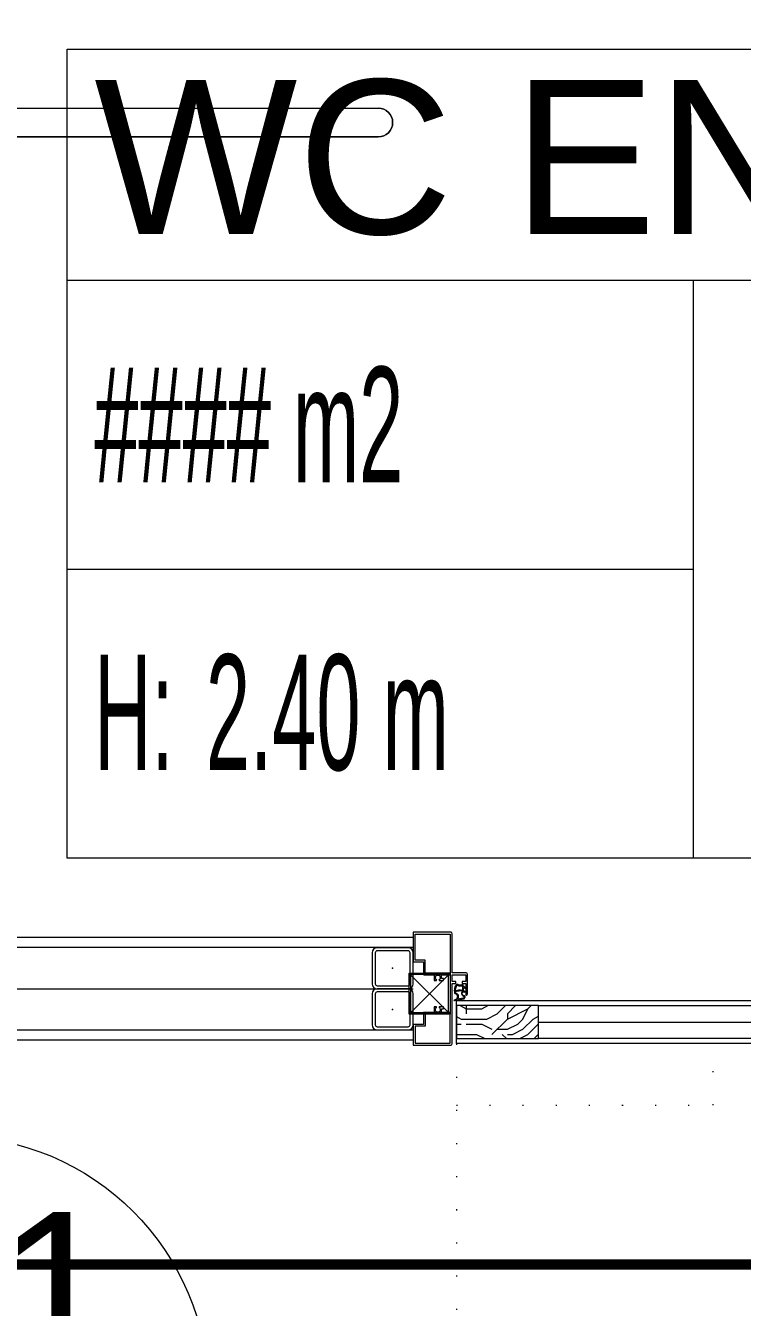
# Model space of a CAD drawing. Extents: x -2365 to 41970, y -230 to 8114.
# Drawn here: x 3291.1 to 3360.9, y 3251.5 to 3376.2 of the extents above; entities that cross this region are included whole.
import ezdxf
from ezdxf.enums import TextEntityAlignment as Align

# ---------------------------------------------------------------- set-up
doc = ezdxf.new("R2010")
doc.units = 0
doc.header["$LTSCALE"] = 25
doc.linetypes.add('DOT2', pattern=[0.125, 0, -0.125])
doc.linetypes.add('HIDDEN2', pattern=[4.7624999999999975, 3.174999999999999, -1.587499999999999])
doc.layers.get('0').update_dxf_attribs({"color": 9, "lineweight": 9})
for name, color, linetype, lineweight in [('05V', 9, 'Continuous', 9), ('06D', 9, 'Continuous', 9), ('09', 9, 'Continuous', 9), ('10', 9, 'Continuous', 9), ('11', 9, 'Continuous', 9), ('12', 9, 'Continuous', 9), ('20', 9, 'DOT2', 9), ('21', 9, 'Continuous', 9), ('21_MAHAL', 9, 'Continuous', 9), ('33', 9, 'BATTING', 9)]:
    doc.layers.add(name, color=color, linetype=linetype, lineweight=lineweight)
doc.styles.add('Arial', font='arial.ttf', dxfattribs={"height": 2.5})
doc.styles.add('MuuM_TEXT-STANDART', font='ARIALN.TTF')
doc.linetypes.add('BATTING', pattern='A,0.0001,-0.1,[134,ltypeshp.shx,S=0.1,R=0,X=-0.1,Y=0],-0.2,[134,ltypeshp.shx,S=0.1,R=180,X=0.1,Y=0],-0.1', length=0.4001000000000001)

# ---------------------------------------------------------------- blocks, each defined once
blk = doc.blocks.new('h t batı pln')
for p, q in [((-52.5, 0), (52.5, 0)), ((-52.5, -2.999999999985448), (-52.5, 0)), ((52.5, -2.999999999985448), (52.5, 0)), ((-52.5, -2.999999999985448), (52.5, -2.999999999985448)), ((-35.75, -11.86336515245784), (-39.74999999994179, -11.86336515245784)), ((-35.75, -11.86336515245784), (-39.74999999994179, -11.86336515245784)), ((-35.75, -11.61336515245784), (-35.75, -19.51336515245202)), ((-35.75, -19.51336515245202), (-35.75, -11.86336515245784)), ((-28.25, -11.11336515245784), (-35.25, -11.11336515245784)), ((-27.75, -11.61336515245784), (-27.75, -28.38663484755671)), ((-27.75, -12.17257725773379), (-25.75, -12.17257725773379)), ((-25.75, -2.999999999985448), (-25.75, -92.99999999998545)), ((-25.75, -27.82742274226621), (-25.75, -12.17257725773379)), ((-22.75, -2.999999999985448), (-22.75, -92.99999999998545)), ((-21.74999999994179, -3.999999999985448), (-21.74999999994179, -92.99999999998545)), ((21.75, -3.999999999985448), (-21.74999999994179, -3.999999999985448)), ((0, -92.99999999998545), (0, -3.999999999985448)), ((21.75, -3.999999999985448), (21.75, -92.99999999998545)), ((22.75000000005821, -2.999999999985448), (22.75000000005821, -92.99999999998545)), ((25.75000000005821, -2.999999999985448), (25.75000000005821, -92.99999999998545)), ((27.75000000005821, -12.17257725771924), (25.75000000005821, -12.17257725771924)), ((27.75000000005821, -11.61336515244329), (27.75000000005821, -28.38663484754216)), ((28.25000000005821, -11.11336515245784), (35.25000000005821, -11.11336515245784)), ((35.75000000005821, -11.61336515244329), (35.75000000005821, -19.51336515245202)), ((35.75000000005821, -19.51336515245202), (35.75000000005821, -11.86336515242874)), ((35.75000000005821, -11.86336515242874), (39.75, -11.86336515242874)), ((35.75000000005821, -11.86336515242874), (39.75000000011642, -11.86336515242874)), ((-35.75, -19.51336515245202), (-35.75, -28.13663484755671)), ((-35.75, -28.38663484755671), (-35.75, -20.48663484754797)), ((-34.5, -19.51336515245202), (-29, -19.51336515245202)), ((-34.5, -20.48663484754797), (-29, -20.48663484754797)), ((34.50000000005821, -19.51336515245202), (29.00000000005821, -19.51336515245202)), ((34.50000000005821, -20.48663484754797), (29.00000000005821, -20.48663484754797)), ((35.75000000005821, -19.51336515245202), (35.75000000005821, -28.13663484754215)), ((35.75000000005821, -28.38663484754216), (35.75000000005821, -20.48663484754797)), ((-35.75, -28.13663484755671), (-39.74999999994179, -28.13663484755671)), ((-35.75, -28.13663484755671), (-39.74999999994179, -28.13663484755671)), ((-28.25, -28.88663484754216), (-35.25, -28.88663484754216)), ((-27.75, -27.82742274226621), (-25.75, -27.82742274226621)), ((27.75000000005821, -27.82742274226621), (25.75000000005821, -27.82742274226621)), ((28.25000000005821, -28.88663484754216), (35.25000000005821, -28.88663484754216)), ((35.75000000005821, -28.13663484754215), (39.75000000011642, -28.13663484754215)), ((35.75000000005821, -28.13663484754215), (39.75000000011642, -28.13663484754215)), ((-25.75, -67.5), (-22.74999999988359, -67.5)), ((25.75000000005821, -67.5), (22.75000000005821, -67.5)), ((25.75000000005821, -92.99999999998545), (-25.75, -92.99999999998545)), ((-14, -92.99999999998545), (-14, -746)), ((14.00000000005821, -92.99999999998545), (14.00000000005821, -746))]:
    blk.add_line(p, q)
blk.add_lwpolyline([(35.75000000005821, -11.61336515244329), (45.37845855567139, -11.65464564939611), (45.37253734230762, -27.64999999999418), (35.75000000005821, -28.38663484754216, -0.4142135623752261), (35.25000000005821, -28.88663484754216), (28.25000000005821, -28.88663484754216, -0.4142135623720295), (27.75000000005821, -28.38663484754216), (27.75000000005821, -27.82742274226621), (25.75000000005821, -27.82742274226621), (25.75000000005821, -92.99999999998545), (14.00000000005821, -92.99999999998545), (14.00000000005821, -746, -0.99999999999974), (-14, -746), (-14, -92.99999999998545), (-25.75, -92.99999999998545), (-25.75, -27.82742274226621), (-27.75, -27.82742274226621), (-27.75, -28.38663484755671, -0.4142135623656362), (-28.25, -28.88663484754216), (-35.25, -28.88663484754216, -0.4142135623645708), (-35.75, -28.38663484755671), (-35.75, -28.13663484755671), (-39.74999999994179, -28.13663484754215, -0.6926907430215681), (-39.75, -11.86336515245784), (-35.75, -11.86336515245784), (-35.75, -11.61336515245784, -0.4142135623688329), (-35.25, -11.11336515245784), (-28.25, -11.11336515245784, -0.4142135623688329), (-27.75, -11.61336515244329), (-27.75, -12.17257725773379), (-25.75, -12.17257725773379), (-25.75, -2.999999999985448), (-52.5, -2.999999999985448), (-52.5, 0), (52.5, 0), (52.5, -2.999999999985448), (25.75000000005821, -2.999999999985448), (25.75000000005821, -12.17257725771924), (27.75000000005821, -12.17257725771924), (27.75000000005821, -11.61336515244329, -0.4142135623752261), (28.25000000005821, -11.11336515245784, 3.768e-12), (35.25000000005821, -11.11336515245784, -0.4142135623688329)], format="xyb", close=True)
for centre, radius, start, end in [((-38.22732107021147, -18.85267914019641), 7.153255282893407, 102.2903118151455, 181.3942437422629), ((-35.25, -11.61336515244329), 0.5, 90, 180), ((-26.56207706138957, -15.31336515244038), 8.980569056545226, 152.1164294485681, 207.8835705514319), ((-36.93792293855222, -15.31336515244038), 8.980569056545226, 332.1164294485682, 27.88357055143193), ((-28.25, -11.61336515244329), 0.5, 0, 90), ((28.25000000005821, -11.61336515244329), 0.5, 90, 180), ((36.93792293872685, -15.31336515244038), 8.980569056545226, 152.1164294485681, 207.8835705514319), ((26.56207706138957, -15.31336515244038), 8.980569056545226, 332.1164294485682, 27.88357055143193), ((35.25000000005821, -11.61336515244329), 0.5, 0, 90), ((38.2273210703861, -18.85267914019641), 7.153255282893407, 358.6057562577371, 77.70968818485447), ((-38.22732107021147, -21.14732085978904), 7.153255282893407, 178.6057562577371, 257.7096881848545), ((-65.3725373422494, -19.51336515245202), 20, 358.6057562577371, 1.394243742262903), ((-65.3725373422494, -20.48663484754797), 20, 358.6057562577371, 1.394243742262903), ((-26.56207706138957, -24.68663484754507), 8.980569056545226, 152.1164294485681, 207.8835705514319), ((-36.93792293855222, -24.68663484754507), 8.980569056545226, 332.1164294485682, 27.88357055143193), ((36.93792293872685, -24.68663484754507), 8.980569056545226, 152.1164294485681, 207.8835705514319), ((26.56207706138957, -24.68663484754507), 8.980569056545226, 332.1164294485682, 27.88357055143193), ((38.2273210703861, -21.14732085978904), 7.153255282893407, 282.2903118151455, 1.394243742262903), ((65.37253734230764, -19.51336515242292), 20, 178.6057562577371, 181.3942437422629), ((65.37253734230764, -20.48663484754797), 20, 178.6057562577371, 181.3942437422629), ((-35.25, -28.38663484755671), 0.5, 180, 270), ((-28.25, -28.38663484755671), 0.5, 270, 0), ((28.25000000005821, -28.38663484754216), 0.5, 180, 270), ((35.25000000005821, -28.38663484754216), 0.5, 270, 0), ((0, -746), 14, 180, 0)]:
    blk.add_arc(centre, radius, start, end)
blk = doc.blocks.new('eng. stndrt wc')
at = {"xscale": 0.1, "yscale": 0.1, "zscale": 0.1}
blk.add_blockref('h t batı pln', (-81.10215989233983, 0), dxfattribs=at)
blk = doc.blocks.new('0_detailbox1')
blk.add_circle((0, 0), 5)
at = {"style": 'Arial'}
blk.add_attdef('DETAYADI', text='', height=3, dxfattribs=at).set_placement((0, 0), align=Align.BOTTOM_CENTER)
blk.add_attdef('PAFTAADI', text='', height=2, dxfattribs=at).set_placement((0, -0.5), align=Align.TOP_CENTER)
blk = doc.blocks.new('Prf-40x40')
for points in [[(1.5, -1.999999999998181), (-1.5, -2.000000000001818, -0.4142135623730951), (-2, -1.500000000001818), (-2, 1.499999999998181, -0.4142135623730951), (-1.5, 1.999999999998181), (1.5, 2.000000000001818, -0.4142135623730951), (2, 1.500000000001818), (2, -1.499999999998181, -0.4142135623730951)], [(1.499999999999545, -1.699999999998908), (-1.5, -1.700000000002546, -0.4142135623738941), (-1.699999999999818, -1.500000000001818), (-1.699999999999818, 1.499999999998181, -0.4142135623738941), (-1.499999999999545, 1.699999999998908), (1.5, 1.700000000002546, -0.4142135623738941), (1.699999999999818, 1.500000000001818), (1.699999999999818, -1.499999999998181, -0.4142135623738941)]]:
    blk.add_lwpolyline(points, format="xyb", close=True)
blk.add_point((0, 0))
blk = doc.blocks.new('p-korkasa_40x40')
at = {"layer": '10'}
for points in [[(-2, -2), (-2, -2, 4.557571570274368), (-2, -2), (2, -2.000000000000454, 6.895317174706505), (2, -2.000000000000454), (2, -2.000000000000454), (2, 2.000000000000454), (-2, 2), (-2, -2)], [(-1.85000000000582, -1.85000000000582), (-1.85000000000582, 1.85000000000582), (1.85000000000582, 1.85000000000582), (1.85000000000582, -1.85000000000582), (-1.85000000000582, -1.85000000000582, -4.556434831823175), (-1.85000000000582, -1.85000000000582)]]:
    blk.add_lwpolyline(points, format="xyb", close=True, dxfattribs=at)
for points in [[(2, -2.000000000000454), (-2, 2)], [(2, 2.000000000000454), (-2, -1.96874570933869)]]:
    blk.add_lwpolyline(points, dxfattribs=at)
blk = doc.blocks.new('p-krt-100lukahsapkapi')
at = {"layer": '09'}
h = blk.add_hatch(dxfattribs=at)
h.set_pattern_fill('LOGEND', color=256, scale=10, style=0)
h.set_pattern_definition([(360, (-13216.03951440484, 12680.98315894968), (9.999999999999996, -10), [3, -7]), (360, (-13216.03951440484, 12680.48315894968), (9.999999999999996, -10), [3, -7]), (360, (-13215.53951440484, 12679.48315894968), (9.999999999999996, -10), [2, -8]), (360, (-13215.03951440484, 12678.48315894968), (9.999999999999996, -10), [1.5, -8.5]), (360, (-13215.03951440484, 12677.48315894968), (9.999999999999996, -10), [1, -9]), (360, (-13217.53951440484, 12676.48315894968), (9.999999999999996, -10), [0.5, -2.5, 0.5, -6.5]), (360, (-13216.03951440484, 12675.98315894968), (9.999999999999996, -10), [0.5, -4, 1.5, -4]), (360, (-13214.03951440484, 12675.48315894968), (9.999999999999996, -10), [0.5, -0.5, 0.5, -8.5]), (360, (-13214.53951440484, 12674.98315894968), (9.999999999999996, -10), [0.5, -9.5]), (360, (-13215.03951440484, 12673.98315894968), (9.999999999999996, -10), [1.5, -8.5]), (360, (-13215.03951440484, 12672.98315894968), (9.999999999999996, -10), [2, -8]), (360, (-13215.53951440484, 12671.98315894968), (9.999999999999996, -10), [2.5, -3, 0.5, -4]), (270, (-13219.53951440484, 12677.98315894968), (-10, -9.999999999999996), [0.5, -1, 2.5, -6]), (270, (-13219.03951440484, 12676.98315894968), (-10, -9.999999999999996), [0.5, -0.5, 1.5, -7.5]), (270, (-13218.53951440484, 12672.98315894968), (-10, -9.999999999999996), [1, -9]), (270, (-13218.03951440484, 12676.98315894968), (-10, -9.999999999999996), [2, -3, 0.5, -4.5]), (270, (-13217.53951440484, 12671.48315894968), (-10, -9.999999999999996), [0.5, -9.5]), (270, (-13217.03951440484, 12676.48315894968), (-10, -9.999999999999996), [1.5, -8.5]), (270, (-13216.03951440484, 12675.98315894968), (-10, -9.999999999999996), [1, -9]), (270, (-13215.03951440484, 12675.98315894968), (-10, -9.999999999999996), [0.5, -1.5, 1.5, -6.5]), (270, (-13214.53951440484, 12675.48315894968), (-10, -9.999999999999996), [0.5, -9.5]), (270, (-13214.03951440484, 12677.48315894968), (-10, -9.999999999999996), [1.399999999999999, -8.6]), (270, (-13213.53951440484, 12679.48315894968), (-10, -9.999999999999996), [1, -9]), (270, (-13212.53951440484, 12675.48315894968), (-10, -9.999999999999996), [0.5, -9.5]), (270, (-13211.53951440484, 12675.98315894968), (-10, -9.999999999999996), [1.5, -8.5]), (270, (-13210.53951440484, 12675.98315894968), (-10, -9.999999999999996), [1.5, -8.5]), (314.9999999999999, (-13212.03951440484, 12679.98315894968), (-3.3e-15, -10.00000000019025), [0.7071000000000001, -0.7071000000000001, 0.7071000000000001, -12.02083562]), (314.9999999999999, (-13214.03951440484, 12677.48315894968), (-3.3e-15, -10.00000000019025), [1.414199999999999, -12.72793562]), (314.9999999999999, (-13218.03951440484, 12672.48315894968), (-3.3e-15, -10.00000000019025), [1.414199999999999, -12.72793562]), (314.9999999999999, (-13216.03951440484, 12674.98315894968), (-3.3e-15, -10.00000000019025), [1.414199999999999, -12.72793562]), (314.9999999999999, (-13215.53951440484, 12676.98315894968), (-3.3e-15, -10.00000000019025), [1.414199999999999, -12.72793562]), (314.9999999999999, (-13212.53951440484, 12678.98315894968), (-3.3e-15, -10.00000000019025), [1.414199999999999, -12.72793562]), (314.9999999999999, (-13213.53951440484, 12678.48315894968), (-3.3e-15, -10.00000000019025), [2.121319999999998, -12.02081562]), (314.9999999999999, (-13216.53951440484, 12673.98315894968), (-3.3e-15, -10.00000000019025), [0.7071000000000001, -13.43503562]), (314.9999999999999, (-13217.03951440484, 12672.98315894968), (-3.3e-15, -10.00000000019025), [0.7071000000000001, -13.43503562]), (314.9999999999999, (-13213.03951440484, 12672.98315894968), (-3.3e-15, -10.00000000019025), [0.7071000000000001, -13.43503562]), (314.9999999999999, (-13217.03951440484, 12677.98315894968), (-3.3e-15, -10.00000000019025), [0.7071000000000001, -13.43503562]), (314.9999999999999, (-13211.53951440484, 12674.48315894968), (-3.3e-15, -10.00000000019025), [0.7071000000000001, -13.43503562]), (314.9999999999999, (-13215.03951440484, 12675.48315894968), (-3.3e-15, -10.00000000019025), [0.7071000000000001, -13.43503562]), (314.9999999999999, (-13214.03951440484, 12674.48315894968), (-3.3e-15, -10.00000000019025), [0.7071000000000001, -13.43503562]), (225, (-13214.53951440484, 12676.48315894968), (-10.00000000019025, 3.3e-15), [0.7071000000000001, -0.7071000000000001, 2.121319999999998, -10.60661562]), (225, (-13213.03951440484, 12676.48315894968), (-10.00000000019025, 3.3e-15), [0.7071000000000001, -13.43503562]), (225, (-13213.03951440484, 12679.98315894968), (-10.00000000019025, 3.3e-15), [0.7071000000000001, -13.43503562]), (225, (-13215.03951440484, 12677.48315894968), (-10.00000000019025, 3.3e-15), [0.7071000000000001, -13.43503562]), (225, (-13213.53951440484, 12675.48315894968), (-10.00000000019025, 3.3e-15), [0.7071000000000001, -13.43503562]), (225, (-13216.03951440484, 12677.98315894968), (-10.00000000019025, 3.3e-15), [0.7071000000000001, -13.43503562]), (225, (-13212.03951440484, 12677.98315894968), (-10.00000000019025, 3.3e-15), [0.7071000000000001, -13.43503562]), (225, (-13219.03951440484, 12680.98315894968), (-10.00000000019025, 3.3e-15), [0.7071000000000001, -13.43503562]), (225, (-13218.53951440484, 12680.48315894968), (-10.00000000019025, 3.3e-15), [1.414199999999999, -12.72793562]), (225, (-13218.03951440484, 12679.98315894968), (-10.00000000019025, 3.3e-15), [1.414199999999999, -12.72793562]), (225, (-13217.03951440484, 12679.98315894968), (-10.00000000019025, 3.3e-15), [1.414199999999999, -12.72793562]), (225, (-13216.53951440484, 12678.98315894968), (-10.00000000019025, 3.3e-15), [1.414199999999999, -12.72793562]), (225, (-13212.53951440484, 12674.98315894968), (-10.00000000019025, 3.3e-15), [1.414199999999999, -12.72793562]), (225, (-13210.53951440484, 12679.98315894968), (-10.00000000019025, 3.3e-15), [1.414199999999999, -12.72793562]), (225, (-13210.03951440484, 12671.98315894968), (-10.00000000019025, 3.3e-15), [1.414199999999999, -12.72793562]), (225, (-13210.03951440484, 12672.98315894968), (-10.00000000019025, 3.3e-15), [1.414199999999999, -12.72793562]), (225, (-13211.03951440484, 12673.48315894968), (-10.00000000019025, 3.3e-15), [1.414199999999999, -12.72793562]), (225, (-13218.03951440484, 12673.48315894968), (-10.00000000019025, 3.3e-15), [2.121319999999998, -12.02081562]), (225, (-13211.53951440484, 12674.48315894968), (-10.00000000019025, 3.3e-15), [2.121319999999998, -12.02081562]), (333.4349487999999, (-13217.03951440484, 12671.48315894968), (10.00000000000094, -4.0006493e-09), [1.117999999999998, -21.24267976999997]), (333.4349487999999, (-13217.03951440484, 12676.48315894968), (10.00000000000094, -4.0006493e-09), [1.117999999999998, -21.24267976999997]), (333.4349487999999, (-13216.03951440484, 12673.48315894968), (10.00000000000094, -4.0006493e-09), [1.117999999999998, -21.24267976999997]), (333.4349487999999, (-13213.03951440484, 12680.48315894968), (10.00000000000094, -4.0006493e-09), [1.117999999999998, -21.24267976999997]), (333.4349487999999, (-13213.53951440484, 12679.48315894968), (10.00000000000094, -4.0006493e-09), [1.117999999999998, -21.24267976999997]), (333.4349487999999, (-13216.53951440484, 12677.48315894968), (10.00000000000094, -4.0006493e-09), [1.117999999999998, -21.24267976999997]), (333.4349487999999, (-13216.53951440484, 12672.48315894968), (10.00000000000094, -4.0006493e-09), [1.117999999999998, -21.24267976999997]), (333.4349487999999, (-13213.53951440484, 12675.48315894968), (10.00000000000094, -4.0006493e-09), [2.235999999999996, -20.12467976999998]), (296.5650511799998, (-13213.53951440484, 12673.98315894968), (5.099821e-10, -10.00000000000094), [1.117999999999975, -21.24267976999962]), (296.5650511799998, (-13212.03951440484, 12676.98315894968), (5.099821e-10, -10.00000000000094), [1.117999999999975, -21.24267976999962]), (296.5650511799998, (-13217.03951440484, 12674.98315894968), (5.099821e-10, -10.00000000000094), [1.117999999999975, -21.24267976999962]), (296.5650511799998, (-13219.03951440484, 12674.48315894968), (5.099821e-10, -10.00000000000094), [1.117999999999975, -21.24267976999962]), (296.5650511799998, (-13213.03951440484, 12676.48315894968), (5.099821e-10, -10.00000000000094), [1.117999999999975, -21.24267976999962]), (296.5650511799998, (-13214.03951440484, 12676.48315894968), (5.099821e-10, -10.00000000000094), [1.117999999999975, -21.24267976999962]), (296.5650511799998, (-13218.03951440484, 12674.98315894968), (5.099821e-10, -10.00000000000094), [2.235999999999953, -20.12467976999963]), (296.5650511799998, (-13210.53951440484, 12678.48315894968), (5.099821e-10, -10.00000000000094), [2.235999999999953, -20.12467976999963]), (296.5650511799998, (-13211.53951440484, 12677.98315894968), (5.099821e-10, -10.00000000000094), [2.235999999999953, -20.12467976999963]), (243.4349487999999, (-13219.53951440484, 12679.48315894968), (-4.0006526e-09, -10.00000000000094), [1.11799999999998, -21.24267976999968]), (243.4349487999999, (-13219.53951440484, 12673.98315894968), (-4.0006526e-09, -10.00000000000094), [1.11799999999998, -21.24267976999968]), (243.4349487999999, (-13217.53951440484, 12680.98315894968), (-4.0006526e-09, -10.00000000000094), [1.11799999999998, -21.24267976999968]), (243.4349487999999, (-13218.53951440484, 12671.98315894968), (-4.0006526e-09, -10.00000000000094), [1.11799999999998, -21.24267976999968]), (243.4349487999999, (-13217.53951440484, 12677.98315894968), (-4.0006526e-09, -10.00000000000094), [1.11799999999998, -21.24267976999968]), (243.4349487999999, (-13215.53951440484, 12676.98315894968), (-4.0006526e-09, -10.00000000000094), [1.11799999999998, -21.24267976999968]), (243.4349487999999, (-13214.53951440484, 12674.98315894968), (-4.0006526e-09, -10.00000000000094), [1.11799999999998, -21.24267976999968]), (243.4349487999999, (-13219.03951440484, 12678.98315894968), (3.2114650989e-06, -10.00000160773382), [1.11799999999998, -21.24267976999968]), (243.4349487999999, (-13216.53951440484, 12677.48315894968), (-4.0006526e-09, -10.00000000000094), [1.11799999999998, -21.24267976999968]), (243.4349487999999, (-13213.53951440484, 12678.48315894968), (-4.0006526e-09, -10.00000000000094), [1.11799999999998, -21.24267976999968]), (243.4349487999999, (-13212.53951440484, 12677.48315894968), (-4.0006526e-09, -10.00000000000094), [1.11799999999998, -21.24267976999968]), (243.4349487999999, (-13210.53951440484, 12674.48315894968), (-4.0006526e-09, -10.00000000000094), [1.11799999999998, -21.24267976999968]), (243.4349487999999, (-13218.03951440484, 12671.48315894968), (-4.0006526e-09, -10.00000000000094), [1.11799999999998, -21.24267976999968]), (243.4349487999999, (-13219.53951440484, 12671.98315894968), (-4.0006526e-09, -10.00000000000094), [2.23599999999996, -20.12467976999968]), (243.4349487999999, (-13218.03951440484, 12678.98315894968), (-4.0006526e-09, -10.00000000000094), [2.23599999999996, -20.12467976999968]), (206.5650511799999, (-13219.53951440484, 12680.48315894968), (-10.00000000000094, -5.099854e-10), [1.117999999999998, -21.24267976999997]), (206.5650511799999, (-13211.03951440484, 12680.98315894968), (-10.00000000000094, -5.099854e-10), [1.117999999999998, -21.24267976999997]), (206.5650511799999, (-13211.53951440484, 12675.98315894968), (-10.00000000000094, -5.099854e-10), [1.117999999999998, -21.24267976999997]), (206.5650511799999, (-13215.53951440484, 12679.48315894968), (-10.00000000000094, -5.099854e-10), [1.117999999999998, -21.24267976999997]), (206.5650511799999, (-13216.03951440484, 12680.48315894968), (-10.00000000000094, -5.099854e-10), [1.117999999999998, -21.24267976999997]), (206.5650511799999, (-13215.03951440484, 12678.48315894968), (-10.00000000000094, -5.099854e-10), [1.117999999999998, -21.24267976999997]), (206.5650511799999, (-13212.03951440484, 12672.48315894968), (-10.00000000000094, -5.099854e-10), [1.117999999999998, -21.24267976999997]), (206.5650511799999, (-13211.03951440484, 12671.98315894968), (-10.00000000000094, -5.099854e-10), [2.235999999999996, -20.12467976999998])])
h.paths.add_polyline_path([(6.649999994850077, -4.199957024574358), (6.649999314831803, -12.20024620710956), (9.849999314832528, -12.20024620710956), (9.849999994850805, -4.199957024574358)])
at = {"layer": '10'}
h = blk.add_hatch(color=256, dxfattribs=at)
edge = h.paths.add_edge_path()
edge.add_spline(control_points=[(4.943024385091121, -5.08754015489012), (4.889362549532958, -5.048066498703519), (4.792117793906073, -4.976533238440421), (4.697629046149814, -4.869754301717875), (4.590034556025784, -4.7836113668518), (4.644866967199049, -4.674802512104176), (4.680641865106736, -4.572559781044215), (4.656368776046293, -4.464021513041189), (4.589022586955251, -4.379554453785202), (4.586325193664379, -4.286448540179661), (4.589807709591696, -4.171860220819326), (4.751235782699951, -4.10071086409789), (4.924391492248105, -4.016231048567533), (5.15911249839337, -3.995543033960529), (5.315619145418168, -4.020760139078444), (5.462915484244149, -4.013816352248793), (5.475540522642404, -4.127641089878125), (5.55950733803911, -4.199491757454779), (5.644600354236897, -4.312918833274125), (5.769550818306012, -4.290661658770659), (5.886161748039736, -4.273145003548962), (6.031817565275557, -4.232377715538857), (6.079541863051418, -4.10551966312687), (6.128033855231477, -3.928113723260138), (6.149807600741039, -3.976191244050824), (6.156906309879558, -4.000503810274492)], knot_values=[0, 0, 0, 0, 1.972481329933421, 3.574485720078666, 4.45923172184263, 5.627326994262999, 6.631388320856649, 7.787072978740821, 8.75015276194368, 9.776376719050775, 10.52172028727109, 11.98318526219924, 14.34903833668033, 16.62296311174929, 18.66660599276623, 19.53265988375316, 20.30320742306432, 21.53106540985929, 22.8950020509257, 24.14050273090668, 24.94140504827469, 26.57643914558082, 28.1214307914516, 29.40842415818681, 30.06904306217089, 30.06904306217089, 30.06904306217089, 30.06904306217089], degree=3, periodic=0)
edge.add_arc((6.137707911933828, -4.006109300112257), 0.0200000000000125, 350.303872262608, 376.27658788719623, ccw=False)
edge.add_line((6.157422209013017, -4.00947775534496), (5.994778209438662, -4.961371696847892))
edge.add_spline(control_points=[(5.994778209438662, -4.961371696851528), (5.948456954567517, -4.988745024339547), (5.882936782541944, -5.04326094137559), (5.779123286803951, -5.049012935974133), (5.716833217316887, -5.033014852429005), (5.723463053938758, -5.033652265686214), (5.699572612873451, -4.962257975427744), (5.699572612873451, -4.962257975427744)], knot_values=[0, 0, 0, 0, 0.2230052084876708, 0.4469780816912642, 0.8022655540997069, 1.018676818468204, 1.060393501096338, 1.060393501096338, 1.060393501096338, 1.060393501096338], degree=3, periodic=0)
edge.add_arc((5.465098482094616, -5.015721205963018), 0.2404920685283454, 372.8446095959982, 501.1423613045367)
edge.add_spline(control_points=[(5.277825572786242, -4.864839489170663), (5.295566235861768, -4.891159194920874), (5.29455626723211, -4.949212043305124), (5.348496312766656, -5.045915356552541), (5.230744536947894, -5.044341083033032), (5.219414505711028, -4.851272716338826), (5.064975771274474, -4.913758658140976), (4.817115972589816, -4.901198117956482), (4.951168233008502, -5.017338625161753), (4.945241635276031, -5.068427033386797), (4.943024385091121, -5.08754015489012)], knot_values=[1.684532790128255, 1.684532790128255, 1.684532790128255, 1.684532790128255, 1.827512949640418, 2.001131811412198, 2.034132841388928, 2.383878172112238, 2.570749579948123, 2.81730155771981, 2.995364809708569, 3.101801527567439, 3.101801527567439, 3.101801527567439, 3.101801527567439], degree=3, periodic=0)
edge = h.paths.add_edge_path(flags=16)
edge.add_spline(control_points=[(5.968333926637567, -4.3075065803705), (5.951688648976412, -4.323785319828858), (5.932357343266629, -4.340038973778971), (5.894701148215972, -4.362833789607066), (5.880120184137922, -4.369860329686162), (5.871594963969983, -4.373730048449033)], knot_values=[4.696285649924368, 4.696285649924368, 4.696285649924368, 4.696285649924368, 4.79612257682362, 4.79612257682362, 4.854419796380462, 4.854419796380462, 4.854419796380462, 4.854419796380462], degree=3, periodic=0)
edge.add_spline(control_points=[(5.871594963969983, -4.373730048449033), (5.868568387231788, -4.373564852349772), (5.865531158473459, -4.373612707654499), (5.855731511132034, -4.373959513685803), (5.848116063680207, -4.374471429494406), (5.831647513194183, -4.375886874840031), (5.822963743736182, -4.376759928068167), (5.805290757900366, -4.378795133116907), (5.796594715731771, -4.379934624265843), (5.771213080224697, -4.383619006511253), (5.752892393145883, -4.386490708463496), (5.711244207661366, -4.389763152749765), (5.687968635185825, -4.390452272374201), (5.650821915045526, -4.384408821227225), (5.6379417004282, -4.381176693284031), (5.606446845693426, -4.370187584659107), (5.589389750984992, -4.360819798085683), (5.559380826158299, -4.340223069054442), (5.546369924362806, -4.328710032975322), (5.522948355646802, -4.305660329547206), (5.512788169235137, -4.294501213334115), (5.494843397096701, -4.27372597629346), (5.486875628808775, -4.263950095518338), (5.470958987989434, -4.244790004470814), (5.462803552505647, -4.234993767923696), (5.440095569778348, -4.205555167091914), (5.425239299176611, -4.184121824465361), (5.412638738260284, -4.158544234705003)], knot_values=[3.795205768767631, 3.795205768767631, 3.795205768767631, 3.795205768767631, 3.825435281411388, 3.825435281411388, 3.876175829762433, 3.876175829762433, 3.923120005564896, 3.923120005564896, 3.970064181367359, 3.970064181367359, 4.056079576782027, 4.056079576782027, 4.1420949721967, 4.1420949721967, 4.181856208153813, 4.181856208153813, 4.244411595576305, 4.244411595576305, 4.309456277789172, 4.309456277789172, 4.374500960002043, 4.374500960002043, 4.436400391423946, 4.436400391423946, 4.498299822845847, 4.498299822845847, 4.605733337985941, 4.605733337985941, 4.605733337985941, 4.605733337985941], degree=3, periodic=0)
edge.add_arc((5.344462764947821, -4.192130491762327), 0.0759999999999773, 386.2267322776729, 512.7778100074727)
edge.add_arc((6.248129481733486, -4.577181993800874), 1.058097748058568, 156.6238447574831, 191.1623001326106)
edge.add_arc((5.229673894951702, -4.778167509087325), 0.0200000000000284, 191.0999284626219, 300.1954139159717)
edge.add_arc((5.454550977621694, -5.061954107978633), 0.3422998841750275, 24.48805169599501, 128.8712679559413, ccw=False)
edge.add_arc((5.833326495430808, -4.897977586965677), 0.0708012071070941, 198.181550441474, 359.8422720900505)
edge.add_line((5.904127434259863, -4.898172493331911), (6.002032050488197, -4.325173727461333))
edge.add_arc((5.982317753409006, -4.321805272228629), 0.019999999999999, 350.303872269459, 494.3621609343977)
edge = h.paths.add_edge_path(flags=16)
edge.add_spline(control_points=[(5.09849269483675, -4.072179146692179), (5.096561003170791, -4.072712494401458), (5.094627276172101, -4.073250917243967), (5.059421131645649, -4.083134084211451), (5.025538936330121, -4.093943659418982), (4.991078486760669, -4.105769709159176), (4.98993705740213, -4.10616239902356), (4.988796214765898, -4.106555854536964)], knot_values=[2.606882164150666, 2.606882164150666, 2.606882164150666, 2.606882164150666, 2.618308665253161, 2.618308665253161, 2.814704777591772, 2.814704777591772, 2.821436412206805, 2.821436412206805, 2.821436412206805, 2.821436412206805], degree=3, periodic=0)
edge.add_spline(control_points=[(4.988796214765898, -4.106555854536964), (4.956652859607856, -4.117641502866717), (4.924975268444541, -4.12933494977824), (4.892258632215088, -4.141994087854071), (4.890753838997625, -4.142577804689607), (4.889248803705414, -4.14316307262834)], knot_values=[2.408074102405524, 2.408074102405524, 2.408074102405524, 2.408074102405524, 2.597738580129102, 2.597738580129102, 2.606882164150666, 2.606882164150666, 2.606882164150666, 2.606882164150666], degree=3, periodic=0)
edge.add_spline(control_points=[(4.889248803705414, -4.14316307262834), (4.874590424336926, -4.148863323955993), (4.859909082264493, -4.154710711102779), (4.828693525927519, -4.167419317570417), (4.812054313457337, -4.174351197069882), (4.782413282409834, -4.186947001790938), (4.769763459789825, -4.192347339731893), (4.757086570436512, -4.197900293554083)], knot_values=[2.149006277224146, 2.149006277224146, 2.149006277224146, 2.149006277224146, 2.238060749371884, 2.238060749371884, 2.336258805541188, 2.336258805541188, 2.408074102405524, 2.408074102405524, 2.408074102405524, 2.408074102405524], degree=3, periodic=0)
edge.add_spline(control_points=[(4.757086570436512, -4.197900293554083), (4.752429466239847, -4.199940280165717), (4.747768709101363, -4.202000863885587), (4.734438188152124, -4.207965514949137), (4.726398228980539, -4.211786015052894), (4.712230616729356, -4.218901792125507), (4.70607319269038, -4.222198931775893), (4.695717310685722, -4.228191294946554), (4.69168024153987, -4.230693120508476), (4.68794322073154, -4.233658617696161)], knot_values=[1.977607441624772, 1.977607441624772, 1.977607441624772, 1.977607441624772, 2.003990200929743, 2.003990200929743, 2.053089229014396, 2.053089229014396, 2.101047753119271, 2.101047753119271, 2.149006277224144, 2.149006277224144, 2.149006277224144, 2.149006277224144], degree=3, periodic=0)
edge.add_arc((4.700375368742243, -4.249325196636163), 0.0200000000000304, 128.4336106568367, 179.4444368482111)
edge.add_spline(control_points=[(4.680515923257186, -4.246958252419971), (4.680381734120601, -4.248084143676351), (4.680272592871912, -4.249227414692541), (4.679774071748397, -4.25533460436327), (4.679531251451408, -4.261446363677348), (4.679153064480487, -4.278674219581262), (4.679165784142242, -4.290526306153878), (4.679467901481984, -4.300595638945197)], knot_values=[1.69878072459484, 1.69878072459484, 1.69878072459484, 1.69878072459484, 1.709176364630534, 1.709176364630534, 1.751194216338215, 1.751194216338215, 1.814824352558606, 1.814824352558606, 1.814824352558606, 1.814824352558606], degree=3, periodic=0)
edge.add_spline(control_points=[(4.679467901481984, -4.300595638945197), (4.67947080261365, -4.300692331372371), (4.679473730429887, -4.300788859406566), (4.679754660108301, -4.309951213296699), (4.680341846389637, -4.317788931307404), (4.681612352393131, -4.32776207675397), (4.682096691474724, -4.330788728452717), (4.683210728358971, -4.3363570342035), (4.683672589613705, -4.338269512742954), (4.684935763438261, -4.342916316002629), (4.685895747403263, -4.345693830465276), (4.68774847882014, -4.349850238154431), (4.688486053601081, -4.351343433924736), (4.690141965114888, -4.354537879727103), (4.690938057185122, -4.356034226329029), (4.693157646906911, -4.360049643814818), (4.694184259493337, -4.361820310469739), (4.695276043785269, -4.363649457226528)], knot_values=[1.498288754767149, 1.498288754767149, 1.498288754767149, 1.498288754767149, 1.498899773643438, 1.498899773643438, 1.55638679152604, 1.55638679152604, 1.58513030046734, 1.58513030046734, 1.61387380940864, 1.61387380940864, 1.646408564364206, 1.646408564364206, 1.665384561853024, 1.665384561853024, 1.684360559341839, 1.684360559341839, 1.69878072459484, 1.69878072459484, 1.69878072459484, 1.69878072459484], degree=3, periodic=0)
edge.add_line((4.695276043785269, -4.363649457226528), (4.721313063419075, -4.407271196731923))
edge.add_line((4.72131306342271, -4.407271196730107), (4.754486304558668, -4.492783710010372))
edge.add_line((4.754486304558668, -4.492783710010372), (4.762684453366088, -4.56844333506433))
edge.add_line((4.762684453366088, -4.568443335067965), (4.741547483779867, -4.673805148594508))
edge.add_spline(control_points=[(4.74154748377623, -4.673805148601783), (4.738268063916621, -4.68283240411165), (4.734785338438086, -4.691592167807356), (4.723861538303026, -4.717933514052671), (4.716608937349519, -4.733686620063051), (4.711791822741361, -4.746132746061448)], knot_values=[0.9322138717899155, 0.9322138717899155, 0.9322138717899155, 0.9322138717899155, 0.9728151593248144, 0.9728151593248144, 1.059280169269481, 1.059280169269481, 1.059280169269481, 1.059280169269481], degree=3, periodic=0)
edge.add_arc((4.730443558328262, -4.753351662852765), 0.0199999999999873, 155.8711632790235, 228.8123973927473)
edge.add_spline(control_points=[(4.716994331622117, -4.768154307922486), (4.724524941633714, -4.774996387887766), (4.734810156238379, -4.783880122485243), (4.744543821791011, -4.792819033805244), (4.744559109032707, -4.792833073718612), (4.744574394957453, -4.792847113304559)], knot_values=[0.6191493752113117, 0.6191493752113117, 0.6191493752113117, 0.6191493752113117, 0.6800377646677511, 0.6800377646677511, 0.6801335518299229, 0.6801335518299229, 0.6801335518299229, 0.6801335518299229], degree=3, periodic=0)
edge.add_line((4.744574394957453, -4.792847113304559), (4.77141228651453, -4.818342429195578))
edge.add_arc((4.824570189161022, -4.764026341464159), 0.0760000000000115, 225.6174196060796, 248.1751496806524)
edge.add_line((4.796315630901517, -4.834579016379394), (4.870980596511799, -4.837653442734334))
edge.add_line((4.870980596515436, -4.837653442736154), (4.954283228660642, -4.833413011213451))
edge.add_line((4.954283228657001, -4.83341301121163), (5.034179002468587, -4.829346002173222))
edge.add_line((5.034179002468587, -4.829346002173222), (5.080649115181586, -4.826980490714959))
edge.add_line((5.080649115181586, -4.826980490716778), (5.080654810015403, -4.826977235198684))
edge.add_arc((5.070411513512227, -4.751670695796747), 0.0760000000000394, 277.7459111072929, 367.2281972781141)
edge.add_line((5.145807533932383, -4.742108263845694), (5.145767109170265, -4.742253992290898))
edge.add_line((5.145767109170265, -4.742253992290898), (5.133369050538018, -4.675421927299794))
edge.add_line((5.133369050541658, -4.675421927297972), (5.124028732974693, -4.584457907833891))
edge.add_line((5.124028732971052, -4.584457907832073), (5.125261795121332, -4.455977785134563))
edge.add_line((5.125261795124967, -4.455977785130923), (5.132696812743234, -4.388398050566138))
edge.add_line((5.132696812739593, -4.388398050569776), (5.163834899427457, -4.247559427959457))
edge.add_arc((6.105581575018732, -4.529632185541232), 0.9830828253785207, 158.9158621440237, 163.3259459756231, ccw=False)
edge.add_arc((5.11871976527982, -4.145438041180569), 0.0760000000000061, 336.3054641239717, 465.4350394577134)
for p, q in [((4.827946863246324, -4.839844028966581), (5.080619594067683, -4.826981993456684)), ((6.002032050488197, -4.325173727461333), (5.903822939846577, -4.899954584207989)), ((6.157422209013017, -4.00947775534496), (5.994778209438662, -4.961371696851528))]:
    blk.add_line(p, q, dxfattribs=at)
blk.add_lwpolyline([(2.35499999485182, 4.29754227298e-05, -0.4142135623730951), (2.37999999484964, -0.0249570245787254), (2.37999999484964, -0.9999570246354776), (3.614999994850221, -0.9999570246354776, -0.4142135623730951), (3.639999994851677, -1.024957024636931), (3.639999994851677, -2.045411103891638), (4.198803079041681, -2.045411103891638), (4.198803079041681, -2.275411103887563), (4.089513757160601, -2.275411103887563), (4.125371649861333, -2.239553211190469, 0.0916730868048769), (4.054660971742122, -2.168842533071256), (4.018568660558227, -2.204934844251509, 0.2882609505077494), (3.779037497526587, -2.204934844251509), (3.742945186342693, -2.168842533071256, 0.091673086804877), (3.672234508223481, -2.239553211190469), (3.708326819407373, -2.275645522370723, 0.2882609505067066), (3.708326819407373, -2.515176685402365), (3.672234508223481, -2.551268996589897, 0.09167308680455198), (3.742945186342693, -2.621979674709106), (3.779037497526587, -2.585887363521578, 0.2882609505077494), (4.018568660558227, -2.585887363521578), (4.054660971742122, -2.621979674709106, 0.0916730868044047), (4.125371649861333, -2.551268996589897), (4.089513757160601, -2.515411103885524), (4.198803079041681, -2.515411103885524), (4.198803079041681, -2.920411103891638, -0.4142135623730951), (4.173803079043864, -2.945411103885816), (4.023803079042408, -2.945411103885816, -0.4142135623730951), (3.998803079040953, -2.920411103891638), (3.998803079040953, -2.745411103888726), (3.639999994851677, -2.745411103888726), (3.639999994851677, -3.449957024574358, 0.4142135623730951), (3.789999994849495, -3.599957024575815), (7.169999994850513, -3.599957024575815, 0.4142135623730951), (7.319999994851968, -3.449957024574358), (7.319999994851968, -2.745411103888726), (6.961196910659053, -2.745411103888726), (6.961196910659053, -2.920411103891638, -0.4142135623730951), (6.936196910661236, -2.945411103885816), (6.786196910659782, -2.945411103885816, -0.4142135623730951), (6.761196910658327, -2.920411103891638), (6.761196910658327, -2.515411103885524), (6.870486232543044, -2.515411103885524), (6.834628339842311, -2.551268996589897, 0.0916730868044046), (6.905339017957886, -2.621979674709106), (6.941431329145416, -2.585887363521578, 0.2882609505077494), (7.180962492177057, -2.585887363521578), (7.217054803360952, -2.621979674709106, 0.09167308680455198), (7.287765481480164, -2.551268996589897), (7.251673170292633, -2.515176685402365, 0.2882609505067075), (7.251673170292633, -2.275645522370723), (7.287765481480164, -2.239553211190469, 0.0916730868048769), (7.217054803360952, -2.168842533071256), (7.180962492177057, -2.204934844251509, 0.2882609505077494), (6.941431329145416, -2.204934844251509), (6.905339017961523, -2.168842533071256, 0.091673086804877), (6.834628339842311, -2.239553211190469), (6.870486232543044, -2.275411103887563), (6.761196910658327, -2.275411103887563), (6.761196910658327, -2.045411103891638), (7.319999994851968, -2.045411103891638), (7.319999994851968, -1.024957024636931, -0.4142135623730951), (7.344999994849785, -0.9999570246354776), (8.479999994851823, -0.9999570246354776), (8.479999994851823, -0.0249570245787254, -0.4142135623730951), (8.504999994853277, 4.29754227298e-05), (10.4749999948508, 4.29754227298e-05, -0.4142135623730951), (10.49999999485226, -0.0249570245787254), (10.49999999485226, -3.649957024578724, -0.4142135623730951), (10.3499999948508, -3.799957024572903), (4.479999994851823, -3.799957024572903), (4.479999994851823, -4.12495702457727, -0.4142135623730951), (4.454999994850368, -4.149957024578725), (4.324999994849346, -4.149957024578725, -0.4142135623730951), (4.299999994851532, -4.12495702457727), (4.299999994851532, -3.799957024572903), (3.639999994851677, -3.799957024572903), (3.639999994851677, -5.119957024572614), (4.299999994851532, -5.119957024572614), (4.299999994851532, -4.794957024575524, -0.4142135623730951), (4.324999994849346, -4.769957024574066), (4.454999994850368, -4.769957024574066, -0.4142135623730951), (4.479999994851823, -4.794957024575524), (4.479999994851823, -5.119957024572614), (5.619999994851241, -5.119957024572614), (5.619999994851241, -5.149957024578722, -0.4142135623730951), (5.469999994849785, -5.299957024572904), (3.609999994849203, -5.299957024572904, -0.4142135623730951), (3.459999994851384, -5.149957024578722), (3.459999994851384, -3.799957024572903), (-0.3500000051499228, -3.799957024572903, -0.4142135623730951), (-0.5000000051477401, -3.649957024578724), (-0.5000000051477401, -0.0249570245787254, -0.4142135623730951), (-0.4750000051462849, 4.29754227298e-05)], format="xyb", close=True, dxfattribs=at)
for points in [[(-0.3000000051506504, -0.1999570245743598), (-0.3000000051506504, -3.599957024575815), (3.479999994848185, -3.599957024575815), (3.479999994848185, -1.179957024635768), (2.219999994849786, -1.179957024635768), (2.219999994849786, -0.1999570245743598)], [(7.479999994851823, -1.179957024635768), (8.639999994855316, -1.179957024635768), (8.639999994855316, -0.1999570245743598), (10.29999999485153, -0.1999570245743598), (10.29999999485153, -3.599957024575815), (7.479999994851823, -3.599957024575815)]]:
    blk.add_lwpolyline(points, close=True, dxfattribs=at)
blk.add_lwpolyline([(5.194713548036816, -4.144465939170004), (5.163834899431091, -4.247559427959457), (5.132696812739593, -4.388398050569776), (5.125261795124967, -4.455977785138202), (5.124028732971052, -4.584457907832073), (5.133369050541658, -4.675421927297972), (5.145767109170265, -4.742253992283622), (5.130107094893901, -4.798707251406995), (5.080654810015403, -4.826977235198684), (5.034179002468587, -4.829346002173222), (4.954283228657001, -4.83341301121163), (4.870980596515436, -4.837653442736154), (4.796315630901517, -4.834579016379394), (4.771412286518168, -4.818342429199216), (4.744574394953815, -4.792847113304559), (4.710979354218578, -4.757950005848212), (4.741547483779867, -4.673805148594508), (4.762684453366088, -4.568443335067965), (4.754486304558668, -4.492783710010372), (4.72131306342271, -4.407271196730107), (4.695276043785269, -4.363649457226528), (4.679467901481984, -4.300595638937918), (4.687943220727902, -4.233658617696161), (4.757086570436512, -4.197900293554083), (4.889248803701776, -4.14316307262834), (4.988796214765898, -4.106555854536964), (5.09849269483675, -4.072179146692179), (5.176190456979384, -4.09570757169331), (5.176190412868891, -4.095707520717951), (5.194713548036816, -4.144465939170004)], dxfattribs=at)
for centre, radius, start, end in [((4.700375368742243, -4.249325196636163), 0.02, 128.433610636404, 173.2032749973106), ((4.730443558328262, -4.753351662852765), 0.02, 158.8417053723648, 227.7426827469538), ((4.824570189161022, -4.764026341464159), 0.076, 225.6174196072446, 270.732879754468), ((5.070411513512227, -4.751670695796747), 0.076, 277.7459111072079, 5.782088052091191), ((5.11871976527982, -4.145438041180569), 0.076, 336.305464078525, 105.4350394371191), ((6.105581575018732, -4.529632185541232), 0.983082825378532, 158.9158621476065, 192.4906719201996), ((6.248129481733486, -4.577181993800874), 1.058097748058572, 156.6238447582245, 191.1647034336644), ((5.229673894951702, -4.778167509087325), 0.02, 191.2270748506348, 300.1954139160116), ((5.454550977621694, -5.061954107978633), 0.3422998841750354, 24.45469069936366, 128.8712679557093), ((5.344462764947821, -4.192130491762327), 0.076, 26.22673226565954, 152.7778100166582), ((5.465098482094616, -5.015721205963018), 0.2404920685283614, 12.84460959618706, 141.1423613047668), ((5.833326495430808, -4.897977586965677), 0.0708012071070867, 197.4548495621995, 1.569542270737284), ((5.982317753409006, -4.321805272228629), 0.02, 350.3038722725656, 134.3621609303411)]:
    blk.add_arc(centre, radius, start, end, dxfattribs=at)
for points, knots in [([(4.943024385091121, -5.08754015489012), (4.889362549532958, -5.048066498703519), (4.792117793906073, -4.976533238440421), (4.697629046149814, -4.869754301717875), (4.590034556025784, -4.7836113668518), (4.644866967199049, -4.674802512104176), (4.680641865106736, -4.572559781044215), (4.656368776046293, -4.464021513041189), (4.589022586955251, -4.379554453785202), (4.586325193664379, -4.286448540179661), (4.589807709591696, -4.171860220819326), (4.751235782699951, -4.10071086409789), (4.924391492248105, -4.016231048567533), (5.15911249839337, -3.995543033960529), (5.315619145418168, -4.020760139078444), (5.462915484244149, -4.013816352248793), (5.475540522642404, -4.127641089878125), (5.55950733803911, -4.199491757454779), (5.644600354236897, -4.312918833274125), (5.769550818306012, -4.290661658770659), (5.886161748039736, -4.273145003548962), (6.031817565275557, -4.232377715538857), (6.099541863051852, -4.10551966312687), (6.128033855231477, -3.928113723260138), (6.149807600741039, -3.976191244050824), (6.156906309879558, -4.000503810274492)], [0, 0, 0, 0, 1.972481329933421, 3.574485720078666, 4.45923172184263, 5.627326994262999, 6.631388320856649, 7.787072978740821, 8.75015276194368, 9.776376719050775, 10.52172028727109, 11.98318526219924, 14.34903833668033, 16.62296311174929, 18.66660599276623, 19.53265988375316, 20.30320742306432, 21.53106540985929, 22.8950020509257, 24.14050273090668, 24.94140504827469, 26.57643914558082, 28.1214307914516, 29.40842415818681, 30.06904306217089, 30.06904306217089, 30.06904306217089, 30.06904306217089]), ([(4.711791822741361, -4.746132746061448), (4.716608937349519, -4.733686620063051), (4.723861538303026, -4.717933514052671), (4.736786353405477, -4.686766976264153), (4.742258677739298, -4.672676088178378), (4.751641862207175, -4.643384280722785), (4.755733867063097, -4.62773980163092), (4.762085408379786, -4.590966370472415), (4.763483565591741, -4.569017045584584), (4.761301436315988, -4.526486209068934), (4.757913213761638, -4.505596094931203), (4.748081607489438, -4.467811580215312), (4.742121297258564, -4.450803106889907), (4.730112286993972, -4.423852478000299), (4.724696080997088, -4.413357864598762), (4.714660566776729, -4.395226515872306), (4.709888000175852, -4.387306908843128), (4.700293709225662, -4.371756206389364), (4.695772399540147, -4.364779942980931), (4.690938057181484, -4.356034226329029), (4.690141965114888, -4.354537879727103), (4.688486053601081, -4.351343433924736), (4.68774847882014, -4.349850238154431), (4.685895747403263, -4.345693830465276), (4.684935763438261, -4.342916316002629), (4.683672589613705, -4.338269512742954), (4.683210728358971, -4.3363570342035), (4.682096691474724, -4.330788728452717), (4.681612352393131, -4.32776207675397), (4.680341846389637, -4.317788931307404), (4.679754660108301, -4.309951213296699), (4.679166050605997, -4.290754065491456), (4.679150877222125, -4.278773857490705), (4.679531251451408, -4.261446363677348), (4.679774071748397, -4.25533460436327), (4.680272592871912, -4.249227414692541), (4.680381734120601, -4.248084143676351), (4.680515923257186, -4.246958252419971)], [0.9322138717899155, 0.9322138717899155, 0.9322138717899155, 0.9322138717899155, 1.018678881734585, 1.018678881734585, 1.082556095212454, 1.082556095212454, 1.146433308690327, 1.146433308690327, 1.225396899008182, 1.225396899008182, 1.304360489326034, 1.304360489326034, 1.372259955503497, 1.372259955503497, 1.41560344399742, 1.41560344399742, 1.458946932491345, 1.458946932491345, 1.512708920020149, 1.512708920020149, 1.531684917508965, 1.531684917508965, 1.550660914997782, 1.550660914997782, 1.583195669953349, 1.583195669953349, 1.611939178894649, 1.611939178894649, 1.640682687835949, 1.640682687835949, 1.698169705718551, 1.698169705718551, 1.762410860815229, 1.762410860815229, 1.804428712522914, 1.804428712522914, 1.814824352558608, 1.814824352558608, 1.814824352558608, 1.814824352558608]), ([(4.68794322073154, -4.233658617696161), (4.69168024153987, -4.230693120508476), (4.695717310685722, -4.228191294946554), (4.70607319269038, -4.222198931775893), (4.712230616729356, -4.218901792125507), (4.726398228980539, -4.211786015052894), (4.734438188152124, -4.207965514949137), (4.76045170658108, -4.196325942800283), (4.777813572010924, -4.188901625223476), (4.812054313457337, -4.174351197069882), (4.828693525927519, -4.167419317570417), (4.861433345056867, -4.154090146926136), (4.877603478173113, -4.147664646937299), (4.926083052701869, -4.128906311764692), (4.958902069367465, -4.116811930528456), (5.025538936330121, -4.093943659418982), (5.059421131645649, -4.083134084211451), (5.094627276172101, -4.073250917243967), (5.096561003170791, -4.072712494401458), (5.09849269483675, -4.072179146692179)], [1.977607441624772, 1.977607441624772, 1.977607441624772, 1.977607441624772, 2.025565965729647, 2.025565965729647, 2.073524489834522, 2.073524489834522, 2.122623517919175, 2.122623517919175, 2.220821574088481, 2.220821574088481, 2.319019630257786, 2.319019630257786, 2.417217686427089, 2.417217686427089, 2.613613798765703, 2.613613798765703, 2.810009911104313, 2.810009911104313, 2.821436412206809, 2.821436412206809, 2.821436412206809, 2.821436412206809]), ([(4.771412286518168, -4.818342429199216), (4.762883512696133, -4.809995514914588), (4.753956729146012, -4.801463376846186), (4.734810156238379, -4.783880122485243), (4.724524941633714, -4.774996387887766), (4.716994331622117, -4.768154307922486)], [0.5601748397419227, 0.5601748397419227, 0.5601748397419227, 0.5601748397419227, 0.6192451623734839, 0.6192451623734839, 0.680133551829923, 0.680133551829923, 0.680133551829923, 0.680133551829923]), ([(5.277825572786242, -4.864839489170663), (5.295566235861768, -4.891159194920874), (5.29455626723211, -4.949212043305124), (5.348496312766656, -5.045915356552541), (5.230744536947894, -5.044341083033032), (5.219414505711028, -4.851272716338826), (5.064975771274474, -4.913758658140976), (4.817115972589816, -4.901198117956482), (4.951168233008502, -5.017338625161753), (4.945241635276031, -5.068427033386797), (4.943024385091121, -5.08754015489012)], [1.684532790128255, 1.684532790128255, 1.684532790128255, 1.684532790128255, 1.827512949640418, 2.001131811412198, 2.034132841388928, 2.383878172112238, 2.570749579948123, 2.81730155771981, 2.995364809708569, 3.101801527567439, 3.101801527567439, 3.101801527567439, 3.101801527567439]), ([(5.412638738260284, -4.158544234705003), (5.425239299176611, -4.184121824465361), (5.440095569778348, -4.205555167091914), (5.462803552505647, -4.234993767923696), (5.470958987989434, -4.244790004470814), (5.486875628808775, -4.263950095518338), (5.494843397096701, -4.27372597629346), (5.512788169235137, -4.294501213334115), (5.522948355646802, -4.305660329547206), (5.546369924362806, -4.328710032975322), (5.559380826158299, -4.340223069054442), (5.589389750984992, -4.360819798085683), (5.606446845693426, -4.370187584659107), (5.6379417004282, -4.381176693284031), (5.650821915045526, -4.384408821227225), (5.687968635185825, -4.390452272374201), (5.711244207661366, -4.389763152749765), (5.752892393145883, -4.386490708463496), (5.771213080224697, -4.383619006511253), (5.796594715731771, -4.379934624265843), (5.805290757900366, -4.378795133116907), (5.822963743736182, -4.376759928068167), (5.831647513194183, -4.375886874840031), (5.848116063680207, -4.374471429494406), (5.855731511132034, -4.373959513685803), (5.865531158473459, -4.373612707654499), (5.868568387231788, -4.373564852349772), (5.871594963969983, -4.373730048449033)], [3.795205768767627, 3.795205768767627, 3.795205768767627, 3.795205768767627, 3.902639283907723, 3.902639283907723, 3.964538715329623, 3.964538715329623, 4.026438146751528, 4.026438146751528, 4.091482828964397, 4.091482828964397, 4.156527511177267, 4.156527511177267, 4.219082898599757, 4.219082898599757, 4.258844134556872, 4.258844134556872, 4.34485952997154, 4.34485952997154, 4.430874925386211, 4.430874925386211, 4.477819101188671, 4.477819101188671, 4.524763276991137, 4.524763276991137, 4.575503825342183, 4.575503825342183, 4.605733337985941, 4.605733337985941, 4.605733337985941, 4.605733337985941]), ([(5.994778209438662, -4.961371696851528), (5.948456954567517, -4.988745024339547), (5.882936782541944, -5.04326094137559), (5.779123286803951, -5.049012935974133), (5.716833217316887, -5.033014852429005), (5.723463053938758, -5.033652265686214), (5.699572612873451, -4.962257975427744), (5.699572612873451, -4.962257975427744)], [0, 0, 0, 0, 0.2230052084876708, 0.4469780816912642, 0.8022655540997069, 1.018676818468204, 1.060393501096338, 1.060393501096338, 1.060393501096338, 1.060393501096338]), ([(5.871594963969983, -4.373730048449033), (5.880120184137922, -4.369860329686162), (5.894701148215972, -4.362833789607066), (5.932357343266629, -4.340038973778971), (5.951688648976412, -4.323785319828858), (5.968333926637567, -4.3075065803705)], [4.696285649924367, 4.696285649924367, 4.696285649924367, 4.696285649924367, 4.754582869481208, 4.754582869481208, 4.854419796380462, 4.854419796380462, 4.854419796380462, 4.854419796380462])]:
    blk.add_open_spline(points, degree=3, knots=knots, dxfattribs=at)
at = {"layer": '12', "ltscale": 20}
for points in [[(6.149999994850077, -95.79995702457745), (10.3499999948508, -95.80025114224189), (10.3499999948508, -4.200251142224257), (6.150420162914088, -4.199957053998332)], [(9.849999994850805, -12.20024127199485), (6.649998634817166, -12.20025114222426), (6.649999994850077, -4.199957024574358), (9.849999994850805, -4.200251142224257)], [(6.649999994850077, -85.80004561001623), (9.849999994850805, -85.80004561001623), (9.849999994850805, -12.20024117488629), (6.649998634817166, -12.20025123933283)]]:
    blk.add_lwpolyline(points, close=True, dxfattribs=at)
at = {"layer": '20'}
for points in [[(10.3499999948508, -4.200251142224257), (16.3499999948508, -4.200251142224257), (16.3499999948508, -29.20025114222426), (10.3499999948508, -29.20025114222426), (10.3499999948508, -4.200251142224257)], [(10.34999999485444, -4.200251142232445), (101.9502941125211, -4.200251142232445)]]:
    blk.add_lwpolyline(points, dxfattribs=at)
blk.add_arc((11.3241374856334, -5.960896502279866), 90.64325753769606, 269.4790539102336, 1.11297735186387, dxfattribs=at)
at = {"layer": '33', "ltscale": 0.15}
blk.add_lwpolyline([(8.249999207913786, -12.20024620711001), (8.24999999485226, -85.80004561001623)], dxfattribs=at)
at = {"layer": '10', "rotation": 270}
blk.add_blockref('p-korkasa_40x40', (5.479999994848184, -1.599957024575815), dxfattribs=at)
blk = doc.blocks.new('0_roomno2')
blk.add_lwpolyline([(19.375, -10.50000000000218), (0, -10.50000000000218), (0, 0), (19.375, 0)], close=True)
for points in [[(0, -3.000000000001455), (19.375, -3.000000000001455)], [(8.125, -3.000000000001455), (8.125, -10.50000000000218)], [(0, -6.750000000001456), (8.125, -6.750000000001456)]]:
    blk.add_lwpolyline(points)
at = {"style": 'MuuM_TEXT-STANDART', "width": 0.6}
blk.add_text('H:', height=1.5, dxfattribs=at).set_placement((0.3500000000000001, -8.607952679349546), align=Align.MIDDLE_LEFT)
at = {"style": 'Arial'}
blk.add_attdef('ODANO', (0, 1.170000000001164), '', height=2, dxfattribs=at)
blk.add_attdef('MEKANADI', text='', height=2, dxfattribs=at).set_placement((0.3500000000000002, -3.000000000001455), align=Align.BOTTOM_LEFT)
at = {"style": 'MuuM_TEXT-STANDART', "width": 0.6}
for tag, p in [('YER01', (10, -4.500000000001455)), ('TAVAN01', (13.75, -4.500000000001455)), ('DUVAR01', (17.5, -4.500000000001455)), ('YER02', (10, -6.750000000001456)), ('TAVAN02', (13.75, -6.750000000001456)), ('DUVAR02', (17.5, -6.750000000001456)), ('YER03', (10, -9.000000000001457)), ('TAVAN03', (13.75, -9.000000000001457)), ('DUVAR03', (17.5, -9.000000000001457))]:
    blk.add_attdef(tag, text='', height=1.5, dxfattribs=at).set_placement(p, align=Align.MIDDLE_CENTER)
for tag, p in [('M2', (0.3500000000000001, -4.875000000001455)), ('TEMIZTAVANYUKSEKLIGI', (1.799999999999999, -8.607952679349546))]:
    blk.add_attdef(tag, text='', height=1.5, dxfattribs=at).set_placement(p, align=Align.MIDDLE_LEFT)

msp = doc.modelspace()

# ---------------------------------------------------------------- linework, layer by layer
at = {"layer": '06D'}
msp.add_lwpolyline([(3150.8383332762, 3282.50000002552), (3328.838333509721, 3282.500000027769)], dxfattribs=at)
at = {"layer": '11'}
for points in [[(3249.838333276044, 3286.500000048924), (3249.838333276044, 3287.500000048924), (3328.838333276082, 3287.500000048854), (3328.838333276082, 3286.500000048854)], [(3150.838333276126, 3277.500000002063), (3150.838333276126, 3278.500000002063), (3328.838333276082, 3278.500000002132), (3328.838333276082, 3277.500000002132)]]:
    msp.add_lwpolyline(points, close=True, dxfattribs=at)
at = {"layer": '21', "linetype": 'HIDDEN2', "ltscale": 0.1, "const_width": 1}
msp.add_lwpolyline([(3242.465687777499, 3255.646446611601), (3458.319241168153, 3255.646446611601), (3458.319241168153, 3467.500000002195), (3242.465687777499, 3467.500000002195)], close=True, dxfattribs=at)
at = {"layer": '33', "ltscale": 0.3}
msp.add_lwpolyline([(3150.938333276184, 3282.500000048913), (3328.738333276097, 3282.500000048854)], dxfattribs=at)

# ---------------------------------------------------------------- block references
at = {"layer": '05V', "rotation": 90}
msp.add_blockref('eng. stndrt wc', (3250.838333317947, 3447.907305635788), dxfattribs=at)
at = {"layer": '10', "xscale": -1, "rotation": 90}
msp.add_blockref('p-krt-100lukahsapkapi', (3328.838376298227, 3287.499999996508), dxfattribs=at)
at = {"layer": '10', "xscale": -1}
for p in [(3326.838333276082, 3284.48768445629), (3326.838333276082, 3280.48768445629)]:
    msp.add_blockref('Prf-40x40', p, dxfattribs=at)
at = {"layer": '21'}
ref = msp.add_blockref('0_detailbox1', (3283.892042153691, 3243.146446611599), dxfattribs=dict(at, xscale=5, yscale=5, zscale=5, rotation=180))
ref.add_attrib('DETAYADI', '01', dxfattribs={"layer": '0', "height": 15, "style": 'Arial'}).set_placement((3288.353160844007, 3241.250859259102), align=Align.BOTTOM_CENTER)
at = {"layer": '21_MAHAL'}
ref = msp.add_blockref('0_roomno2', (3295.163534401996, 3373.96168043804), dxfattribs=dict(at, xscale=7.5, yscale=7.5, zscale=7.5))
ref.add_attrib('MEKANADI', 'WC ENG.', dxfattribs={"layer": '0', "height": 15, "style": 'Arial'}).set_placement((3297.788534402002, 3351.461680438025), align=Align.BOTTOM_LEFT)
ref.add_attrib('M2', '#### m2', dxfattribs={"layer": '0', "height": 11.25, "style": 'MuuM_TEXT-STANDART', "width": 0.6000000000000001}).set_placement((3297.788534402002, 3337.399180438025), align=Align.MIDDLE_LEFT)
ref.add_attrib('TEMIZTAVANYUKSEKLIGI', '2.40 m', dxfattribs={"layer": '0', "height": 11.25, "style": 'MuuM_TEXT-STANDART', "width": 0.6000000000000001}).set_placement((3308.663534401996, 3309.402035342917), align=Align.MIDDLE_LEFT)

doc.saveas('drawing.dxf')
